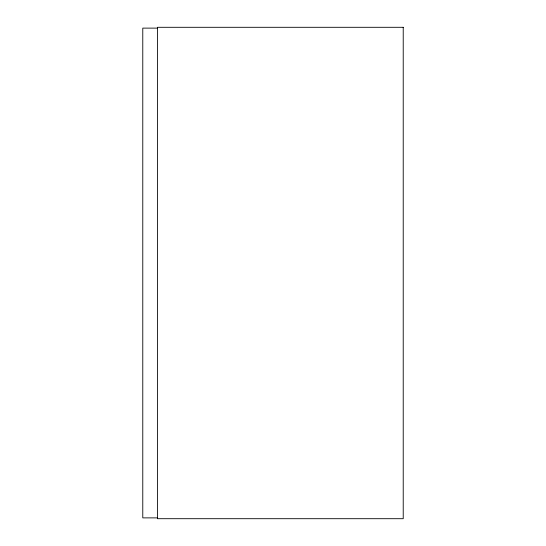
<?xml version="1.0" encoding="UTF-8"?>
<svg xmlns="http://www.w3.org/2000/svg" width="546" height="546" viewBox="0 0 546 546"><rect width="100%" height="100%" fill="white"/><g stroke="black" fill="none" stroke-linecap="round" stroke-linejoin="round"><path stroke-width="0.82" d="M157.521 28.119L142.779 28.119L142.779 517.881L157.521 517.881M403.221 27.3L157.521 27.3L157.521 518.7L403.221 518.7L403.221 27.3"/></g></svg>
